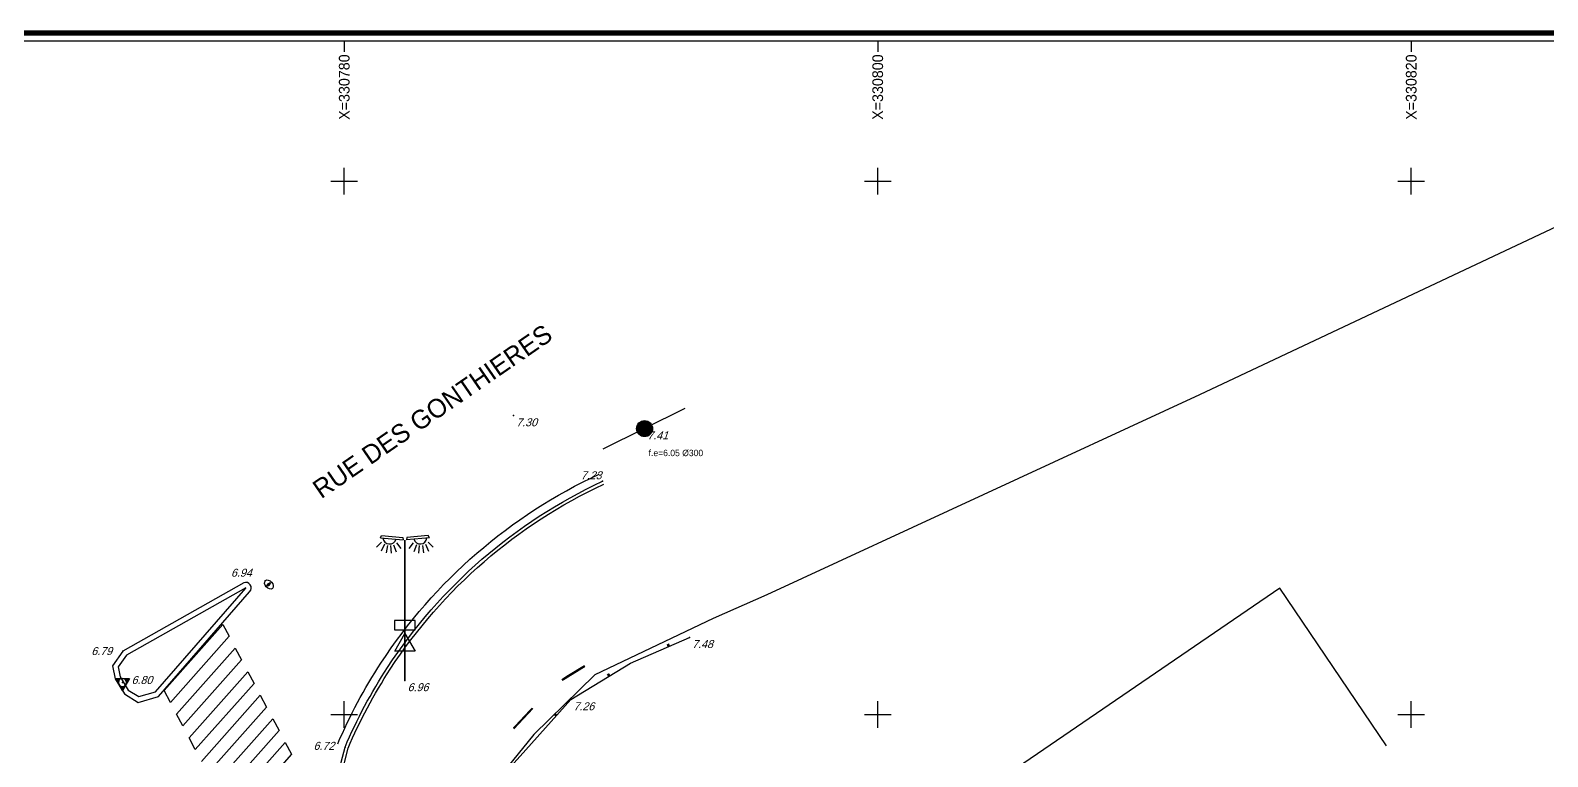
# Model space of a CAD drawing. Header units: metres. Extents: x 330671 to 330906, y 136216 to 136806.
# Drawn here: x 330768.2 to 330825.1, y 136778.4 to 136805.6 of the extents above; entities that cross this region are included whole.
import ezdxf
from ezdxf.enums import TextEntityAlignment as Align

# ---------------------------------------------------------------- set-up
doc = ezdxf.new("R2010")
doc.units = ezdxf.units.M
doc.header["$LTSCALE"] = 2
doc.header["$PDSIZE"] = 5
doc.linetypes.add('L211', pattern=[0])
doc.linetypes.add('L218', pattern=[0])
for name, color, linetype in [('C_APP_CADA', 7, 'Continuous'), ('C_BOUCHOG', 2, 'Continuous'), ('C_CAND_2', 6, 'Continuous'), ('C_CANIVEAU', 7, 'Continuous'), ('C_COTEZ_EP', 5, 'Continuous'), ('C_DIVERS', 7, 'Continuous'), ('C_EP-610', 5, 'Continuous'), ('C_FILD_EAU', 7, 'Continuous'), ('C_GRILLAGE', 7, 'Continuous'), ('C_LIMREVET', 7, 'Continuous'), ('C_NOM_RUE', 7, 'Continuous'), ('C_PAN_TRIA', 7, 'Continuous'), ('C_PAS_PIET', 7, 'Continuous'), ('C_PT_ALTIM', 7, 'Continuous'), ('C_REG1_EP', 5, 'Continuous'), ('C_SEMI', 7, 'Continuous'), ('C_STATION', 7, 'Continuous'), ('CARROYAGE', 253, 'Continuous'), ('CARTOUCHE', 7, 'Continuous')]:
    doc.layers.add(name, color=color, linetype=linetype)

# ---------------------------------------------------------------- blocks, each defined once
blk = doc.blocks.new('t004')
h = blk.add_hatch(color=256)
h.paths.add_polyline_path([(0, 0.3), (-0.13, 0.075, -0.576824), (0.13, 0.075)])
h.paths.add_polyline_path([(-0.15, 0, -0.131353), (-0.13, 0.075), (-0.26, -0.15), (0, -0.15, -0.414265)])
h.paths.add_polyline_path([(0.13, 0.075, -0.131551), (0.15, 0, -0.414162), (0, -0.15), (0.26, -0.15)])
at = {"color": 0}
blk.add_line((0, 0), (0, 0), dxfattribs=at)
blk.add_lwpolyline([(0.26, -0.15), (0, 0.3), (-0.26, -0.15)], close=True, dxfattribs=at)
blk.add_circle((0, 0), 0.15, dxfattribs=at)
blk = doc.blocks.new('G012')
blk.add_hatch(color=256).paths.add_polyline_path([(-0.008, -0.136, 0.326286), (-0.008, 0.158, 0.326286)])
blk.add_line((-0.045, -0.136), (0.03, -0.136))
at = {"flags": 128}
for points in [[(-0.008, -0.136, -0.326286), (-0.008, 0.158, -0.326286)], [(-0.008, -0.136, 0.326286), (-0.008, 0.158, 0.326286)]]:
    blk.add_lwpolyline(points, format="xyb", dxfattribs=at)
blk.add_ellipse((0.002, 0.003), major_axis=(0.303, 0), ratio=0.670051)
blk = doc.blocks.new('L005ter')
for p, q in [((-0.918, 5.35), (-0.059, 5.275)), ((0.918, 5.35), (0.059, 5.275))]:
    blk.add_line(p, q)
at = {"color": 0}
for points in [[(-0.878, 5.191), (-1.064, 4.997)], [(-0.312, 5.16), (-0.152, 4.945)], [(0, 0), (0, 5.266)], [(0.312, 5.16), (0.152, 4.945)], [(0.878, 5.191), (1.064, 4.997)], [(-0.77, 5.105), (-0.884, 4.854)], [(-0.654, 5.064), (-0.701, 4.782)], [(-0.536, 5.06), (-0.51, 4.773)], [(-0.43, 5.087), (-0.331, 4.821)], [(0.43, 5.087), (0.331, 4.821)], [(0.536, 5.06), (0.51, 4.773)], [(0.654, 5.064), (0.701, 4.782)], [(0.77, 5.105), (0.884, 4.854)]]:
    blk.add_lwpolyline(points, dxfattribs=at)
at = {"flags": 128}
for points in [[(-0.918, 5.35), (-0.874, 5.437), (-0.075, 5.364), (-0.059, 5.275)], [(0.918, 5.35), (0.874, 5.437), (0.075, 5.364), (0.059, 5.275)]]:
    blk.add_lwpolyline(points, dxfattribs=at)
at = {"color": 0, "const_width": 0.05}
blk.add_lwpolyline([(0, 0), (0, 5.266)], dxfattribs=at)
at = {"color": 0}
for centre, start, end in [((-0.577, 5.37), 186.322, 344.8871), ((0.577, 5.37), 195.1129, 353.678)]:
    blk.add_arc(centre, 0.252, start, end, dxfattribs=at)
blk = doc.blocks.new('R022')
at = {"color": 0, "linetype": 'Continuous'}
for p, q in [((-0.383547, 1.103968), (0.000336, 1.767528)), ((0.000336, 1.767528), (0.383547, 1.103968)), ((0.383547, 1.103968), (-0.383547, 1.103968)), ((0, 1.103968), (0, 0))]:
    blk.add_line(p, q, dxfattribs=at)
blk = doc.blocks.new('R044')
at = {"color": 0, "linetype": 'Continuous'}
blk.add_line((0, 1.104), (0, 0), dxfattribs=at)
at = {"color": 0}
blk.add_lwpolyline([(0.384, 1.448), (-0.384, 1.448), (-0.384, 1.104), (0.384, 1.104)], close=True, dxfattribs=at)
blk = doc.blocks.new('U014')
h = blk.add_hatch(color=256)
edge = h.paths.add_edge_path()
edge.add_arc((0, 0), 0.3, 0, 360)
at = {"color": 0}
blk.add_line((0, 0), (0, 0), dxfattribs=at)
blk.add_circle((0, 0), 0.3, dxfattribs=at)
blk = doc.blocks.new('GeoCarr1')
at = {"const_width": 1}
blk.add_lwpolyline([(0, 0), (0, 1)], dxfattribs=at)
blk = doc.blocks.new('point')
blk.add_point((0, 0))

msp = doc.modelspace()

# ---------------------------------------------------------------- linework, layer by layer
at = {"layer": 'C_APP_CADA', "linetype": 'L211'}
msp.add_lwpolyline([(330840.366, 136805.248), (330827.61, 136799.312), (330812.061, 136791.982), (330795.847, 136784.49), (330793.83, 136783.608), (330789.401, 136781.489), (330787.107, 136779.257), (330784.71, 136776.29), (330782.728, 136772.401), (330782.144, 136769.112), (330782.428, 136766.677), (330787.975, 136755.739), (330802.569, 136727.389), (330803.885, 136724.693), (330814.677, 136699.307), (330815.72, 136696.581), (330820.073, 136684.078), (330825.446, 136668.617), (330827.835, 136661.57), (330829.596, 136654.423), (330833.497, 136638.239)], dxfattribs=at)
at = {"layer": 'C_APP_CADA', "linetype": 'L218'}
msp.add_lwpolyline([(330819.077, 136778.829), (330815.07, 136784.744), (330793.191, 136769.785), (330801.179, 136758.073), (330801.179, 136758.073), (330813.615, 136766.555), (330842.704, 136724.061), (330851.849, 136730.314)], dxfattribs=at)
at = {"layer": 'C_CANIVEAU'}
msp.add_lwpolyline([(330848.533, 136378.835, 0), (330849.505, 136403.817, -0.000022)], format="xyb", dxfattribs=at)
at = {"layer": 'C_CANIVEAU', "linetype": 'Continuous', "flags": 128}
msp.add_lwpolyline([(330779.756, 136778.904, -0.043755), (330781.376, 136781.934, -0.140173), (330789.553, 136789.017, -0.140173)], format="xyb", dxfattribs=at)
at = {"layer": 'C_EP-610', "flags": 128}
msp.add_lwpolyline([(330792.768, 136791.469), (330789.693, 136789.944)], dxfattribs=at)
at = {"layer": 'C_FILD_EAU', "linetype": 'Continuous', "flags": 128}
for points in [[(330848.833, 136378.823, 0), (330849.805, 136403.801, -0.000022)], [(330780.032, 136778.786, -0.043755), (330781.628, 136781.77, -0.140173), (330789.679, 136788.745)], [(330780.866, 136767.173, -0.051154), (330779.809, 136772.578, -0.052361), (330779.887, 136778.214), (330780.032, 136778.786)]]:
    msp.add_lwpolyline(points, format="xyb", dxfattribs=at)
msp.add_lwpolyline([(330771.704, 136782.38), (330771.314, 136781.835), (330771.413, 136781.346), (330771.758, 136780.774), (330772.274, 136780.457), (330773.033, 136780.68), (330776.453, 136784.599, 0.366899), (330776.477, 136784.869, 0.33393), (330776.238, 136784.946)], format="xyb", close=True, dxfattribs=at)
at = {"layer": 'C_GRILLAGE', "linetype": 'Continuous', "flags": 128}
for points in [[(330793.576, 136750.468), (330791.065, 136755.834), (330789.253, 136754.986), (330783.385, 136765.93), (330782.541, 136767.857), (330782.461, 136769.967), (330782.798, 136772.453), (330783.781, 136774.607), (330785.134, 136776.821), (330786.808, 136778.681), (330788.491, 136780.563), (330790.735, 136781.934), (330792.94, 136782.896)], [(330789.009, 136781.831), (330788.41, 136781.462), (330788.155, 136781.304)], [(330786.364, 136779.472), (330787.073, 136780.229)]]:
    msp.add_lwpolyline(points, dxfattribs=at)
at = {"layer": 'C_GRILLAGE', "linetype": 'Continuous', "const_width": 0.05, "flags": 128}
for points in [[(330789.025, 136781.806), (330788.426, 136781.436), (330788.171, 136781.279)], [(330786.342, 136779.492), (330787.051, 136780.25)]]:
    msp.add_lwpolyline(points, dxfattribs=at)
at = {"layer": 'C_LIMREVET', "linetype": 'Continuous', "flags": 128}
for points in [[(330848.953, 136378.818, 0), (330849.925, 136403.795, -0.000022)], [(330780.142, 136778.739, -0.043755), (330781.728, 136781.705, -0.140173), (330789.73, 136788.637, -0.140173)], [(330780.981, 136767.208, -0.051154), (330779.929, 136772.589, -0.052288), (330780.005, 136778.192), (330780.148, 136778.756)]]:
    msp.add_lwpolyline(points, format="xyb", dxfattribs=at)
msp.add_lwpolyline([(330771.84, 136782.227), (330771.527, 136781.789), (330771.602, 136781.419), (330771.904, 136780.919), (330772.303, 136780.674), (330772.921, 136780.856), (330776.31, 136784.74, 0.450466), (330776.313, 136784.754, 0.143515), (330776.309, 136784.757)], format="xyb", close=True, dxfattribs=at)
at = {"layer": 'C_PAS_PIET'}
for p, q in [((330773.248, 136780.901), (330775.448, 136783.376)), ((330775.682, 136782.935), (330773.482, 136780.459)), ((330775.448, 136783.376), (330775.682, 136782.935)), ((330773.716, 136780.017), (330775.916, 136782.493)), ((330775.916, 136782.493), (330776.15, 136782.051)), ((330776.15, 136782.051), (330773.95, 136779.575)), ((330774.184, 136779.133), (330776.385, 136781.609)), ((330776.619, 136781.167), (330774.418, 136778.691)), ((330776.385, 136781.609), (330776.619, 136781.167)), ((330773.482, 136780.459), (330773.248, 136780.901)), ((330774.652, 136778.249), (330776.853, 136780.725)), ((330776.853, 136780.725), (330777.087, 136780.284)), ((330773.95, 136779.575), (330773.716, 136780.017)), ((330777.087, 136780.284), (330774.886, 136777.808)), ((330775.12, 136777.366), (330777.321, 136779.842)), ((330777.321, 136779.842), (330777.555, 136779.4)), ((330774.418, 136778.691), (330774.184, 136779.133)), ((330777.555, 136779.4), (330775.355, 136776.924)), ((330775.589, 136776.482), (330777.789, 136778.958)), ((330777.789, 136778.958), (330778.023, 136778.516)), ((330778.023, 136778.516), (330775.823, 136776.04))]:
    msp.add_line(p, q, dxfattribs=at)
at = {"layer": 'C_SEMI', "color": 0}
for p in [(330786.345, 136791.207, 7.3), (330791.261, 136790.719, 7.41), (330789.679, 136788.745, 7.23), (330777.039, 136785.018, 6.94), (330792.94, 136782.896, 7.48), (330771.704, 136782.38, 6.79), (330771.687, 136781.205, 6.801), (330782.275, 136781.279, 6.96), (330788.491, 136780.563, 7.26), (330780.032, 136778.786, 6.72)]:
    msp.add_point(p, dxfattribs=at)
at = {"layer": 'CARROYAGE'}
for p, q in [((330780, 136805.248), (330780, 136804.848)), ((330800, 136805.248), (330800, 136804.848)), ((330820, 136805.248), (330820, 136804.848)), ((330780, 136799.5), (330780, 136800.5)), ((330800, 136799.5), (330800, 136800.5)), ((330820, 136799.5), (330820, 136800.5)), ((330779.5, 136800), (330780.5, 136800)), ((330799.5, 136800), (330800.5, 136800)), ((330819.5, 136800), (330820.5, 136800)), ((330779.5, 136780), (330780.5, 136780)), ((330780, 136779.5), (330780, 136780.5)), ((330799.5, 136780), (330800.5, 136780)), ((330800, 136779.5), (330800, 136780.5)), ((330819.5, 136780), (330820.5, 136780)), ((330820, 136779.5), (330820, 136780.5))]:
    msp.add_line(p, q, dxfattribs=at)
at = {"layer": 'CARROYAGE', "flags": 128}
msp.add_lwpolyline([(330695.828, 136216.7), (330905.338, 136216.7), (330905.338, 136805.248), (330695.828, 136805.248)], close=True, dxfattribs=at)
at = {"layer": 'CARROYAGE'}
for points in [[(330695.828, 136216.7), (330905.338, 136216.7), (330905.338, 136805.248), (330695.828, 136805.248)], [(330695.828, 136216.7), (330905.338, 136216.7), (330905.338, 136745.848), (330863.338, 136745.848), (330863.338, 136805.248), (330695.828, 136805.248)]]:
    msp.add_lwpolyline(points, close=True, dxfattribs=at)
at = {"layer": 'CARTOUCHE', "const_width": 0.2}
msp.add_lwpolyline([(330695.528, 136805.548), (330905.638, 136805.548), (330905.638, 136216.4), (330695.528, 136216.4)], close=True, dxfattribs=at)
at = {"layer": 'CARTOUCHE', "ltscale": 0.2}
msp.add_lwpolyline([(330695.828, 136216.7), (330905.338, 136216.7), (330905.338, 136805.248), (330695.828, 136805.248)], close=True, dxfattribs=at)

# ---------------------------------------------------------------- block references
at = {"layer": 'C_BOUCHOG', "xscale": 0.6540155977567977, "yscale": 0.6540155977567977, "zscale": 0.6540155977567977, "rotation": 311.4576829332371}
msp.add_blockref('G012', (330777.175, 136784.878), dxfattribs=at)
at = {"layer": 'C_BOUCHOG'}
msp.add_blockref('point', (330777.174, 136784.887), dxfattribs=at)
at = {"layer": 'C_CAND_2'}
for name in ['L005ter', 'point']:
    msp.add_blockref(name, (330782.275, 136781.279), dxfattribs=at)
at = {"layer": 'C_DIVERS'}
msp.add_blockref('R044', (330782.275, 136782.078), dxfattribs=at)
at = {"layer": 'C_DIVERS', "xscale": 0.1, "yscale": 0.1, "zscale": 0.1}
for p, rotation in [((330792.169, 136782.559), 23.57914102954565), ((330789.937, 136781.446), 31.40711186887099), ((330787.954, 136779.963), 48.20614418972631)]:
    msp.add_blockref('GeoCarr1', p, dxfattribs=dict(at, rotation=rotation))
at = {"layer": 'C_PAN_TRIA'}
for name in ['R022', 'point']:
    msp.add_blockref(name, (330782.275, 136781.279), dxfattribs=at)
at = {"layer": 'C_REG1_EP'}
for name in ['U014', 'point']:
    msp.add_blockref(name, (330791.261, 136790.719), dxfattribs=at)
at = {"layer": 'C_STATION', "yscale": -1}
msp.add_blockref('t004', (330771.687, 136781.205), dxfattribs=at)

# ---------------------------------------------------------------- texts
at = {"layer": 'C_COTEZ_EP'}
msp.add_text('f.e=6.05 Ø300', height=0.24, dxfattribs=at).set_placement((330791.413, 136789.688))
at = {"layer": 'C_NOM_RUE'}
msp.add_text('RUE DES GONTHIERES', height=0.7, rotation=34.6122, dxfattribs=at).set_placement((330779.138, 136788.07))
at = {"layer": 'C_PT_ALTIM', "oblique": 18}
for s, p in [('7.30', (330786.445, 136791.107, 7.3)), ('7.41', (330791.361, 136790.619, 7.41)), ('7.23', (330788.864, 136789.121, 7.23)), ('6.94', (330775.753, 136785.469, 6.94)), ('6.79', (330770.516, 136782.533, 6.79)), ('7.48', (330793.04, 136782.796, 7.48)), ('6.96', (330782.375, 136781.179, 6.96)), ('7.26', (330788.591, 136780.463, 7.26)), ('6.72', (330778.846, 136778.98, 6.72))]:
    msp.add_text(s, height=0.3, dxfattribs=at).set_placement(p, align=Align.TOP_LEFT)
at = {"layer": 'C_STATION', "oblique": 18}
msp.add_text('6.80', height=0.3, dxfattribs=at).set_placement((330772.025, 136781.449, 6.801), align=Align.TOP_LEFT)
at = {"layer": 'CARROYAGE'}
for s, p in [('X=330780', (330780.2, 136804.748)), ('X=330800', (330800.2, 136804.748)), ('X=330820', (330820.2, 136804.748))]:
    msp.add_text(s, height=0.4, rotation=90, dxfattribs=at).set_placement(p, align=Align.RIGHT)

doc.saveas('drawing.dxf')
